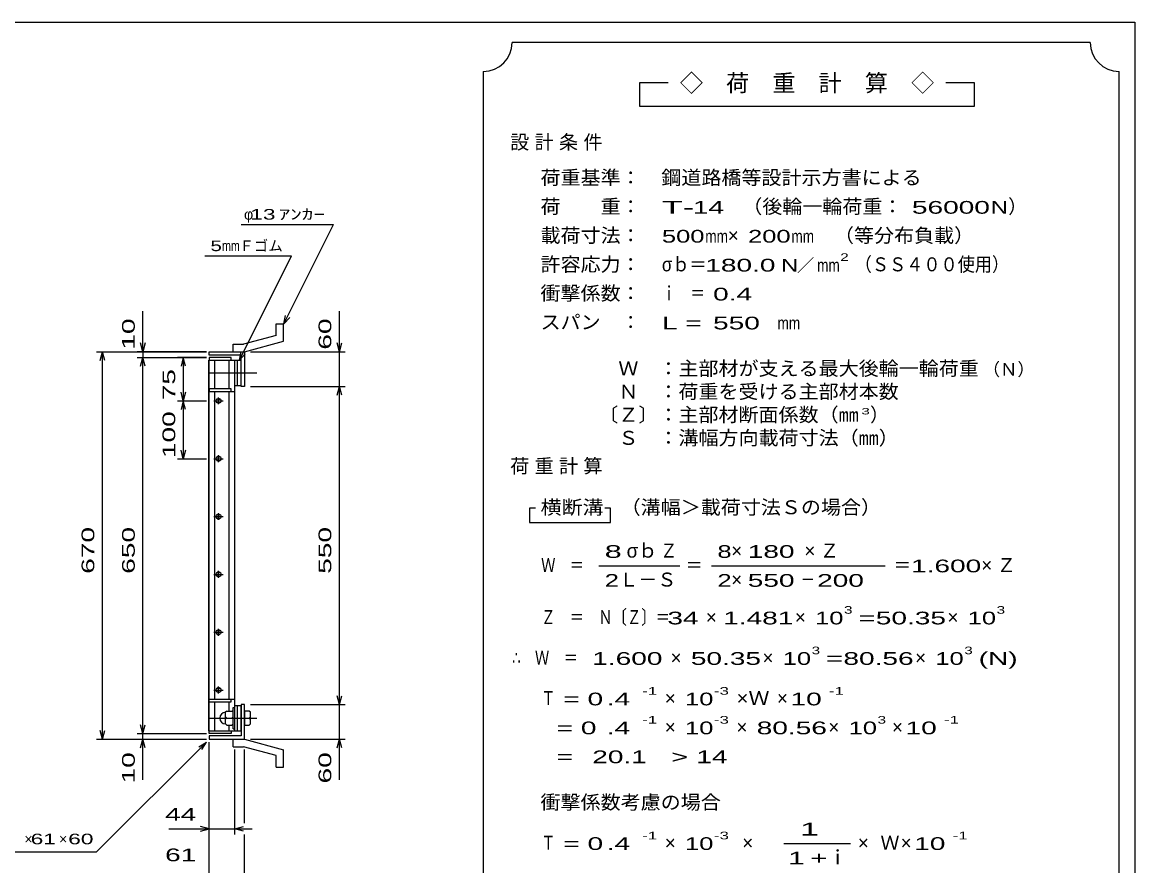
# Model space of a CAD drawing. Units: millimetres, scale not verified. Extents: x -1820 to 1731, y -1282 to 1054.
# Drawn here: x -194 to 1731, y -405 to 1054 of the extents above; entities that cross this region are included whole.
import ezdxf
from ezdxf.enums import TextEntityAlignment as Align

# ---------------------------------------------------------------- set-up
doc = ezdxf.new("R2010")
doc.units = ezdxf.units.MM
doc.header["$LTSCALE"] = 10
doc.linetypes.add('CHAIN', pattern=[18.5, 12, -1.5, 3.5, -1.5])
for name, color, linetype, lineweight in [('0_2', 150, 'Continuous', 25), ('16', 3, 'Continuous', 25), ('19', 6, 'Continuous', 25), ('22', 4, 'Continuous', 25), ('24', 2, 'Continuous', 25)]:
    doc.layers.add(name, color=color, linetype=linetype, lineweight=lineweight)
doc.styles.add('ベクトル', font='')
doc.styles.get('ベクトル').set_extended_font_data('ベクトル')

msp = doc.modelspace()

# ---------------------------------------------------------------- linework, layer by layer
at = {"layer": '0_2'}
for p, q in [((-1729, 1053.5), (1731, 1053.5)), ((1731, 1053.5), (1731, -1146.5))]:
    msp.add_line(p, q, dxfattribs=at)
at = {"layer": '16'}
for p, q in [((129.3, -171.5), (129.3, 469.5)), ((129.3, 469.5), (130, 469.5)), ((168, 474), (130, 474)), ((130, 474), (130, 469.5)), ((130, 469.5), (168, 469.5)), ((130, -171.5), (130, 469.5)), ((130, 469.5), (174, 469.5)), ((139.5, 419.5), (139.5, 469.5)), ((164.5, 419.5), (164.5, 469.5)), ((168, 469.5), (168, 474)), ((174, -171.5), (174, 469.5)), ((174, 469.5), (179, 469.5)), ((179, 425.5), (179, 469.5)), ((179, 469.5), (185, 469.5)), ((185, 425.5), (185, 469.5)), ((174, 425.5), (179, 425.5)), ((179, 425.5), (185, 425.5)), ((130, 419.5), (130, 415)), ((168, 419.5), (130, 419.5)), ((130, 415), (174, 415)), ((139.5, -117), (139.5, 415)), ((146, 393), (146, 405)), ((164.5, -117), (164.5, 415)), ((168, 415), (168, 419.5)), ((138, 399), (154, 399)), ((144, 402), (148, 402)), ((144, 396), (148, 396)), ((138, 299), (154, 299)), ((144, 302), (148, 302)), ((144, 296), (148, 296)), ((146, 293), (146, 305)), ((138, 199), (154, 199)), ((144, 202), (148, 202)), ((144, 196), (148, 196)), ((146, 193), (146, 205)), ((138, 99), (154, 99)), ((144, 102), (148, 102)), ((146, 93), (146, 105)), ((144, 96), (148, 96)), ((144, 2), (148, 2)), ((146, -7), (146, 5)), ((138, -1), (154, -1)), ((144, -4), (148, -4)), ((146, -107), (146, -95)), ((138, -101), (154, -101)), ((144, -98), (148, -98)), ((144, -104), (148, -104)), ((130, -121.5), (130, -117)), ((130, -117), (174, -117)), ((130, -121.5), (168, -121.5)), ((139.5, -171.5), (139.5, -121.5)), ((164.5, -136.5), (164.5, -121.5)), ((168, -121.5), (168, -117)), ((171, -168), (171, -131)), ((171, -131), (174, -131)), ((174, -127.5), (179, -127.5)), ((174, -168), (174, -131)), ((179, -171.5), (179, -127.5)), ((179, -127.5), (185, -127.5)), ((185, -171.5), (185, -127.5)), ((160, -137.5), (158, -139.5)), ((158, -159.5), (158, -139.5)), ((160, -149.5), (158, -147.5)), ((160, -149.5), (158, -151.5)), ((160, -137.5), (169, -137.5)), ((160, -149.5), (169, -149.5)), ((171, -139.5), (169, -137.5)), ((169, -149.5), (171, -147.5)), ((171, -151.5), (169, -149.5)), ((129.3, -171.5), (130, -171.5)), ((130, -171.5), (168, -171.5)), ((130, -176), (130, -171.5)), ((130, -171.5), (174, -171.5)), ((158, -159.5), (160, -161.5)), ((160, -161.5), (169, -161.5)), ((164.5, -171.5), (164.5, -162.5)), ((168, -171.5), (168, -176)), ((169, -161.5), (171, -159.5)), ((171, -168), (174, -168)), ((174, -171.5), (179, -171.5)), ((179, -171.5), (185, -171.5)), ((168, -176), (130, -176))]:
    msp.add_line(p, q, dxfattribs=at)
at = {"layer": '16', "linetype": 'CHAIN'}
for p, q in [((131, 447.5), (212, 447.5)), ((131, -149.5), (212, -149.5))]:
    msp.add_line(p, q, dxfattribs=at)
at = {"layer": '16'}
for centre, radius, start, end in [((144, 399), 3, 90, 270), ((146, 399), 4, 46.6, 133.4), ((146, 399), 4, 226.6, 313.4), ((148, 399), 3, 270, 90), ((144, 299), 3, 90, 270), ((146, 299), 4, 46.6, 133.4), ((146, 299), 4, 226.6, 313.4), ((148, 299), 3, 270, 90), ((144, 199), 3, 90, 270), ((146, 199), 4, 46.6, 133.4), ((146, 199), 4, 226.6, 313.4), ((148, 199), 3, 270, 90), ((144, 99), 3, 90, 270), ((146, 99), 4, 46.6, 133.4), ((148, 99), 3, 270, 90), ((146, 99), 4, 226.6, 313.4), ((144, -1), 3, 90, 270), ((146, -1), 4, 46.6, 133.4), ((148, -1), 3, 270, 90), ((146, -1), 4, 226.6, 313.4), ((144, -101), 3, 90, 270), ((146, -101), 4, 46.6, 133.4), ((146, -101), 4, 226.6, 313.4), ((148, -101), 3, 270, 90), ((158, -149.5), 10, 90, 270)]:
    msp.add_arc(centre, radius, start, end, dxfattribs=at)
at = {"layer": '19'}
for p, q in [((245.6, 532.1), (258.6, 532.1)), ((245.6, 512.1), (245.6, 532.1)), ((258.6, 502.1), (258.6, 532.1)), ((245.6, 512.1), (189.3, 497)), ((191, 484), (258.6, 502.1)), ((130, 478), (130, 484)), ((130, 484), (191, 484)), ((171, 497), (189.3, 497)), ((171, 484), (171, 497)), ((171, 484), (191, 484)), ((191, 484), (191, 424)), ((185, 478), (130, 478)), ((185, 424), (185, 478)), ((191, 424), (185, 424)), ((191, -126), (185, -126)), ((185, -126), (185, -180)), ((191, -186), (191, -126)), ((199, -137.5), (191, -137.5)), ((191, -137.5), (191, -161.5)), ((191, -149.5), (199, -149.5)), ((201, -139.5), (199, -137.5)), ((201, -147.5), (199, -149.5)), ((199, -149.5), (201, -151.5)), ((201, -159.5), (201, -139.5)), ((191, -161.5), (199, -161.5)), ((199, -161.5), (201, -159.5)), ((130, -180), (130, -186)), ((185, -180), (130, -180)), ((130, -186), (191, -186)), ((171, -186), (191, -186)), ((171, -199), (171, -186)), ((191, -186), (258.6, -204.1)), ((171, -199), (189.3, -199)), ((245.6, -214.1), (189.3, -199)), ((258.6, -234.1), (258.6, -204.1)), ((245.6, -234.1), (245.6, -214.1)), ((245.6, -234.1), (258.6, -234.1))]:
    msp.add_line(p, q, dxfattribs=at)
at = {"layer": '22'}
for p, q in [((185, 704), (345, 704)), ((259, 532), (345, 704)), ((122, 649.5), (272, 649.5)), ((182, 469.5), (272, 649.5)), ((15, 484), (15, 554)), ((259, 532), (262, 546.6)), ((259, 532), (269, 543)), ((355, 484), (355, 554)), ((-65, 484), (125, 484)), ((-59, 469), (-55, 484)), ((-51, 469), (-55, 484)), ((-55, -186), (-55, 484)), ((125, 484), (5, 484)), ((15, 484), (11, 499)), ((19, 499), (15, 484)), ((15, 484), (15, 474)), ((182, 469.5), (185, 484.1)), ((201, 484), (365, 484)), ((355, 484), (351, 499)), ((355, 484), (359, 499)), ((355, 424), (355, 484)), ((5, 474), (125, 474)), ((11, 459), (15, 474)), ((19, 459), (15, 474)), ((15, -176), (15, 474)), ((125, 474), (75, 474)), ((85, 474), (81, 459)), ((89, 459), (85, 474)), ((85, 474), (85, 399)), ((182, 469.5), (192, 480.5)), ((201, 424), (365, 424)), ((351, 409), (355, 424)), ((359, 409), (355, 424)), ((355, -126), (355, 424)), ((85, 399), (81, 414)), ((89, 414), (85, 399)), ((75, 399), (125, 399)), ((85, 399), (81, 384)), ((89, 384), (85, 399)), ((85, 399), (85, 299)), ((85, 299), (81, 314)), ((89, 314), (85, 299)), ((75, 299), (125, 299)), ((355, -126), (351, -111)), ((355, -126), (359, -111)), ((201, -126), (365, -126)), ((355, -186), (355, -126)), ((-55, -186), (-59, -171)), ((-55, -186), (-51, -171)), ((15, -176), (11, -161)), ((15, -176), (19, -161)), ((-65, -186), (125, -186)), ((-65, -381), (125, -191)), ((5, -176), (125, -176)), ((5, -186), (125, -186)), ((11, -201), (15, -186)), ((15, -186), (15, -176)), ((19, -201), (15, -186)), ((15, -256), (15, -186)), ((112, -199), (125, -191)), ((117, -204), (125, -191)), ((130, -351), (130, -191)), ((130, -421), (130, -191)), ((201, -186), (365, -186)), ((351, -201), (355, -186)), ((359, -201), (355, -186)), ((355, -256), (355, -186)), ((174, -351), (174, -204)), ((191, -331), (191, -204)), ((60, -341), (130, -341)), ((130, -341), (115, -337)), ((115, -345), (130, -341)), ((130, -341), (174, -341)), ((174, -341), (189, -337)), ((189, -345), (174, -341)), ((174, -341), (204, -341)), ((191, -421), (191, -351)), ((-265, -381), (-65, -381))]:
    msp.add_line(p, q, dxfattribs=at)
at = {"layer": '24', "color": 4}
for p, q in [((1654, 1018.5), (654, 1018.5)), ((604, 968.5), (604, -581.5)), ((1704, -581.5), (1704, 968.5)), ((924, 948.5), (874, 948.5)), ((874, 948.5), (874, 908.5)), ((1454, 948.5), (1404, 948.5)), ((1454, 908.5), (1454, 948.5)), ((874, 908.5), (1454, 908.5)), ((694, 213.5), (684, 213.5)), ((684, 213.5), (684, 188.5)), ((824, 213.5), (814, 213.5)), ((824, 188.5), (824, 213.5)), ((684, 188.5), (824, 188.5)), ((804, 113.5), (944, 113.5)), ((999, 113.5), (1299, 113.5)), ((1124, -366.5), (1239, -366.5))]:
    msp.add_line(p, q, dxfattribs=at)
for centre, start, end in [((604, 1018.5), 270, 0), ((1704, 1018.5), 180, 270)]:
    msp.add_arc(centre, 50, start, end, dxfattribs=at)

# ---------------------------------------------------------------- texts
at = {"layer": '22', "color": 2, "style": 'ベクトル'}
for s, height, width, p in [('ｱﾝｶｰ', 18.33, 1.6, (250, 721.5)), (' 13 ', 18.33, 1.6, (190, 721.5)), ('5', 18.3, 1.45, (132, 667)), ('mm', 18.33, 0.75, (152, 667)), (' 44 ', 21.99, 1.65, (40, -316)), (' 61 ', 18.33, 1.6, (-190, -358.5)), (' 60 ', 18.33, 1.6, (-125, -358.5)), (' 61 ', 21.99, 1.65, (40, -386))]:
    msp.add_text(s, height=height, dxfattribs=dict(at, width=width)).set_placement(p, align=Align.MIDDLE_LEFT)
for s, height, p in [('φ', 18.3, (190, 721.5)), ('Ｆゴム', 18.33, (182, 667)), ('×', 18.3, (-190, -358.5)), ('×', 18.3, (-130, -358.5))]:
    msp.add_text(s, height=height, dxfattribs=at).set_placement(p, align=Align.MIDDLE_LEFT)
at = {"layer": '22', "color": 2, "style": 'ベクトル', "width": 1.65}
for s, p in [(' 10 ', (-10, 474)), (' 60 ', (330, 474)), (' 75 ', (60, 386.5)), (' 100 ', (60, 286.5)), (' 670 ', (-80, 86.5)), (' 650 ', (-10, 86.5)), (' 550 ', (330, 86.5)), (' 10 ', (-10, -276)), (' 60 ', (330, -276))]:
    msp.add_text(s, height=21.99, rotation=90, dxfattribs=at).set_placement(p, align=Align.MIDDLE_LEFT)
at = {"layer": '24', "style": 'ベクトル'}
for s, height, p in [('◇\u3000荷\u3000重\u3000計\u3000算\u3000◇', 29.33, (944, 948.5)), ('）', 24.2, (1512, 735)), ('×', 24.2, (1027, 685)), ('／', 22, (1146.5, 633.5)), ('（Ｎ）', 21.99, (1468, 453.5)), ('）', 24.2, (1273, 375)), ('σｂ', 24.19, (852, 140)), ('×', 24.2, (1033, 140)), ('Ｌ－Ｓ', 24.19, (839, 90)), ('×', 24.2, (1033, 90)), ('×', 24.2, (989, 25)), ('×', 24.2, (1143, 25)), ('×', 24.2, (1407, 25)), ('×', 24.2, (928, -45)), ('×', 24.2, (1087, -45)), ('×', 24.2, (1351, -45)), ('×', 24.2, (918, -115)), ('×', 24.2, (1112, -115)), ('×', 24.2, (918, -165)), ('×', 24.2, (1042, -165)), ('×', 24.2, (1201, -165)), ('×', 24.2, (1311, -165)), ('×', 24.2, (918, -365)), ('×', 24.2, (1052, -365)), ('×', 24.2, (1252, -365)), ('Ｗ', 24.2, (1291, -365)), ('×', 24.2, (1326, -365)), ('ｉ', 24.2, (1200.5, -390))]:
    msp.add_text(s, height=height, dxfattribs=at).set_placement(p, align=Align.MIDDLE_LEFT)
for s, height, width, p in [('荷重基準：\u3000', 24.19, 1.05, (703, 785)), ('鋼道路橋等設計示方書による', 24.19, 1.05, (912, 785)), ('荷\u3000\u3000重：\u3000', 24.19, 1.05, (703, 735)), ('（後輪一輪荷重：', 24.19, 1.05, (1052, 735)), ('T-', 21.99, 2, (913, 733.5)), (' 14 ', 21.99, 1.65, (953, 733.5)), (' 56000', 21.99, 1.65, (1332, 733.5)), ('N', 22, 1.4, (1482, 733.5)), ('載荷寸法：\u3000', 24.19, 1.05, (703, 685)), ('500', 21.99, 1.5, (913, 683.5)), ('200', 21.99, 1.5, (1062, 683.5)), ('\u3000（等分布負載）', 24.19, 1.05, (1176, 685)), ('mm', 21.99, 0.8, (988, 683.5)), ('mm', 21.99, 0.8, (1137, 683.5)), ('許容応力：\u3000', 24.19, 1.05, (703, 635)), ('σｂ＝', 24.19, 0.9, (913, 635)), ('180.0', 21.99, 1.65, (988, 633.5)), ('N', 22, 1.4, (1119, 633.5)), ('mm', 21.99, 0.8, (1181.5, 633.5)), ('2', 13.2, 1.5, (1221.5, 647.5)), ('（ＳＳ４００使用）', 24.19, 0.9, (1246.5, 635)), ('衝撃係数：\u3000', 24.19, 1.05, (703, 585)), ('ｉ\u3000＝', 24.19, 0.75, (913, 585)), (' 0.4', 21.99, 1.65, (988, 583.5)), ('スパン\u3000：\u3000', 24.19, 1.05, (703, 535)), ('L =', 21.99, 1.65, (913, 533.5)), (' 550 ', 21.99, 1.65, (988, 533.5)), ('mm', 21.99, 0.8, (1113, 533.5)), ('\u3000Ｗ\u3000：主部材が支える最大後輪一輪荷重', 24.19, 1.05, (803, 455)), ('\u3000Ｎ\u3000：荷重を受ける主部材本数', 24.19, 1.05, (803, 415)), ('〔Ｚ〕：主部材断面係数（㎜', 24.19, 1.05, (803, 375)), ('3', 11, 1.8, (1258, 381)), ('\u3000Ｓ\u3000：溝幅方向載荷寸法（㎜）', 24.19, 1.05, (803, 335)), ('\u3000（溝幅＞載荷寸法Ｓの場合）', 24.19, 1.05, (807, 215)), ('横断溝', 24.19, 1.1, (703, 215)), ('8', 22, 1.8, (814, 138.5)), ('Ｚ', 24.2, 0.9, (910, 140)), ('8', 22, 1.5, (1009, 138.5)), (' 180 ', 21.99, 1.65, (1048, 138.5)), ('Ｗ\u3000＝', 24.19, 0.75, (704, 115)), ('＝', 24.2, 0.9, (954, 115)), ('＝', 24.2, 0.9, (1314, 115)), ('1.600', 21.99, 1.65, (1344, 113.5)), ('2', 22, 1.5, (814, 88.5)), ('2', 22, 1.5, (1009, 88.5)), (' 550 ', 21.99, 1.65, (1048, 88.5)), (' 200 ', 21.99, 1.65, (1168, 88.5)), ('－', 24.2, 0.75, (1153, 90)), ('Ｚ\u3000＝\u3000Ｎ〔Ｚ〕＝', 24.19, 0.75, (704, 25)), ('3', 13.2, 1.5, (1228, 37.5)), ('3', 13.2, 1.5, (1492, 37.5)), (' 34 ', 21.99, 1.65, (909, 23.5)), ('1.481', 21.99, 1.65, (1019, 23.5)), ('10', 21.99, 1.5, (1178, 23.5)), ('=', 22, 1.7, (1253, 23.5)), ('50.35', 21.99, 1.65, (1283, 23.5)), ('10', 21.99, 1.5, (1442, 23.5)), ('∴\u3000Ｗ\u3000＝', 24.19, 0.75, (654, -45)), (' 1.600', 21.99, 1.65, (779, -46.5)), ('50.35', 21.99, 1.65, (963, -46.5)), ('10', 21.99, 1.5, (1122, -46.5)), ('3', 13.2, 1.5, (1172, -32.5)), ('80.56', 21.99, 1.65, (1227, -46.5)), ('10', 21.99, 1.5, (1386, -46.5)), ('3', 13.2, 1.5, (1436, -32.5)), ('(N)', 21.99, 1.65, (1461, -46.5)), ('=', 22, 1.7, (1197, -46.5)), ('-1', 13.2, 1.65, (879, -102.5)), ('-3', 13.2, 1.65, (1003, -102.5)), ('-1', 13.2, 1.65, (1202, -102.5)), ('Ｔ', 24.2, 0.75, (704, -115)), (' = 0', 21.99, 1.65, (729, -116.5)), (' .4 ', 21.99, 1.65, (804, -116.5)), ('10', 21.99, 1.5, (953, -116.5)), ('×Ｗ', 24.19, 1.1, (1042, -115)), (' 10 ', 21.99, 1.65, (1122, -116.5)), ('-1', 13.2, 1.65, (879, -152.5)), ('-3', 13.2, 1.65, (1003, -152.5)), ('3', 13.2, 1.5, (1286, -152.5)), ('-1', 13.2, 1.65, (1401, -152.5)), ('  = 0', 21.99, 1.65, (704, -166.5)), (' .4 ', 21.99, 1.65, (804, -166.5)), ('10', 21.99, 1.5, (953, -166.5)), ('80.56', 21.99, 1.65, (1077, -166.5)), ('10', 21.99, 1.5, (1236, -166.5)), (' 10 ', 21.99, 1.65, (1321, -166.5)), (' 20.1', 21.99, 1.65, (779, -216.5)), ('>', 22, 1.7, (929, -216.5)), (' 14 ', 21.99, 1.65, (959, -216.5)), ('  =', 21.99, 1.65, (704, -216.5)), ('衝撃係数考慮の場合', 24.19, 1.05, (703, -295)), ('-1', 13.2, 1.65, (879, -352.5)), ('-3', 13.2, 1.65, (1003, -352.5)), ('-1', 13.2, 1.65, (1416, -352.5)), ('Ｔ', 24.2, 0.75, (704, -365)), (' = 0', 21.99, 1.65, (729, -366.5)), (' .4 ', 21.99, 1.65, (804, -366.5)), ('10', 21.99, 1.5, (953, -366.5)), (' 10 ', 21.99, 1.65, (1336, -366.5))]:
    msp.add_text(s, height=height, dxfattribs=dict(at, width=width)).set_placement(p, align=Align.MIDDLE_LEFT)
at = {"layer": '24', "attachment_point": 4, "style": 'ベクトル'}
for s, insert, char_height in [('\\T1.28;設計条件', (650.5, 845), 24.19), ('\\T1.28;荷重計算', (650.5, 285), 24.19), ('\\T1.42;×Ｚ', (1159.5, 140), 24.19), ('\\T1.42;×Ｚ', (1465.5, 115), 24.19), ('\\T1.25;\\W2;\\~1\\~', (1131.5, -341.5), 21.99), ('\\T1.33;\\W1.75;1+', (1131.5, -391.5), 21.99)]:
    msp.add_mtext(s, dxfattribs=dict(at, insert=insert, char_height=char_height))

doc.saveas('drawing.dxf')
